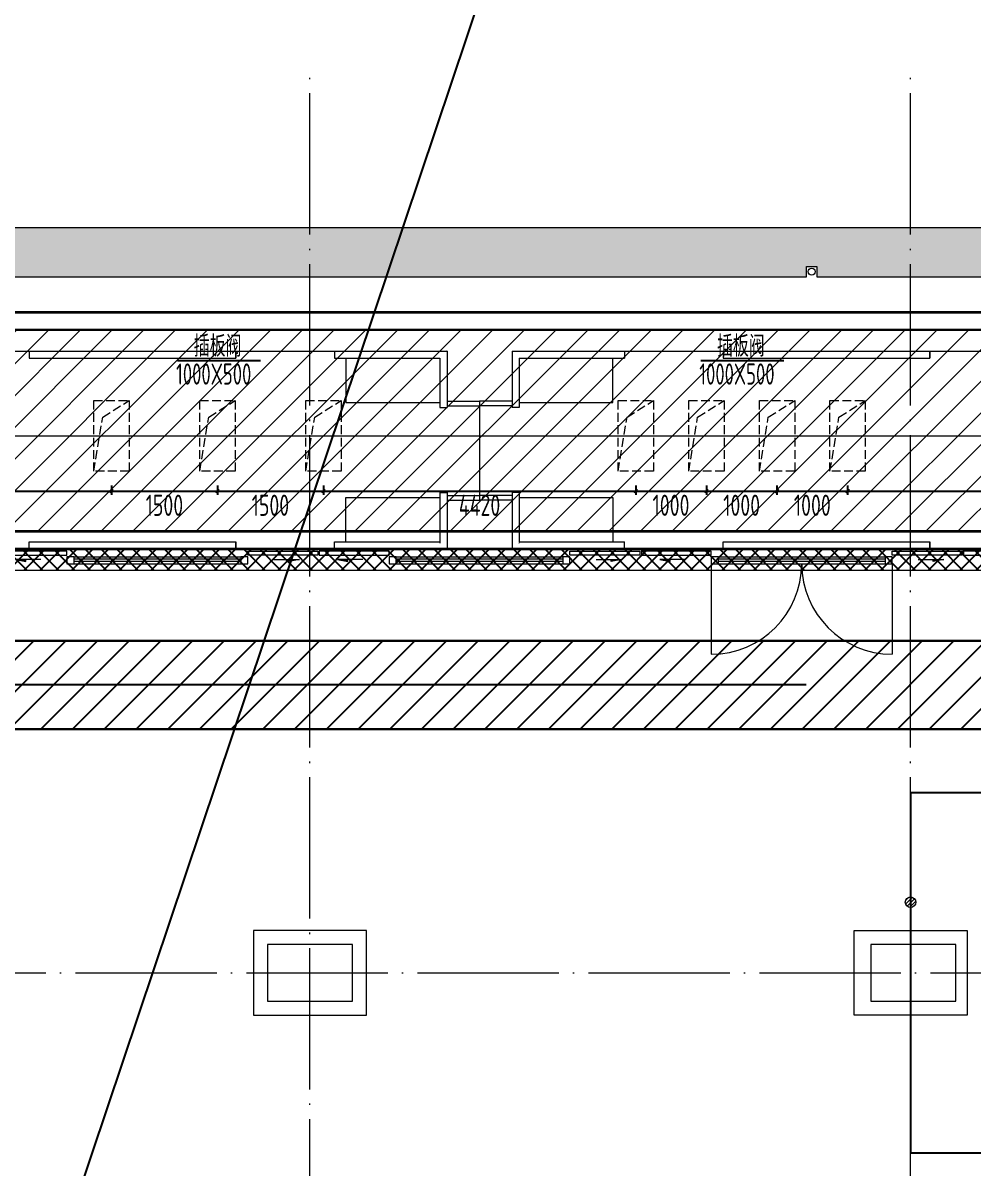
# Model space of a CAD drawing. Extents: x 4 to 13611208, y -605838 to 574722.
# Drawn here: x 13321834 to 13335282, y -11724 to 4485 of the extents above; entities that cross this region are included whole.
import ezdxf

# ---------------------------------------------------------------- set-up
doc = ezdxf.new("R2010")
doc.units = 0
doc.header["$LTSCALE"] = 1000
doc.header["$MEASUREMENT"] = 0
for name, pattern in [('_DASH', [0.6, 0.4, -0.2]), ('CENTER2', [28.575, 19.05, -3.175, 3.175, -3.175]), ('CONTINOUS', [0]), ('DASH', [0.35, 0.25, -0.1]), ('DOTE', [2.42, 2, -0.2, 0.02, -0.2])]:
    doc.linetypes.add(name, pattern=pattern)
doc.layers.add('0标记', color=1, linetype='Continuous', plot=False)
for name, color, linetype in [('DUCT-D-P中心线', 5, 'CENTER2'), ('DUCT-D-P标注', 7, 'Continuous'), ('DUCT-D-P管', 6, 'Continuous'), ('SDF-标注', 7, 'Continuous')]:
    doc.layers.add(name, color=color, linetype=linetype)
for name, color, linetype, lineweight in [('PSD', 8, 'Continuous', 5), ('SDF-风管', 3, 'Continuous', 20), ('STRAIN', 8, 'Continuous', 5), ('建筑底图', 8, 'Continuous', 13)]:
    doc.layers.add(name, color=color, linetype=linetype, lineweight=lineweight)
doc.styles.add('67', font='gbenor.shx', dxfattribs={"width": 0.7, "bigfont": 'hztxt.shx'})
doc.styles.add('du', font='gbenor.shx', dxfattribs={"width": 0.8, "bigfont": 'hztxt.shx'})
doc.dimstyles.new('67', dxfattribs={"dimscale": 100, "dimtxt": 3, "dimasz": 0.5, "dimexe": 0.5, "dimexo": 2, "dimgap": 0.5, "dimtad": 2, "dimdec": 0, "dimrnd": 5, "dimzin": 0, "dimdsep": 46, "dimtxsty": 'du', "dimblk": 'ARCHTICK', "dimcen": 0, "dimdle": 0.5, "dimclrd": 256, "dimclre": 256, "dimclrt": 256, "dimazin": 0, "dimtfac": 1, "dimtdec": 0, "dimtix": 1, "dimtmove": 2, "dimatfit": 3, "dimfxl": 100, "dimtolj": 1, "dimtzin": 0, "dimlwd": -1, "dimlwe": -1, "dimarcsym": 0})
pattern_1 = [(45, (-753263.78, -1134969.75), (-33.6759605, 33.6759605), [])]

# ---------------------------------------------------------------- blocks, each defined once
blk = doc.blocks.new('A$C6AAC3FDD')
at = {"layer": 'STRAIN'}
for p, q in [((1311, 2800), (23940, 2800)), ((18025, 2800), (18025, 2700)), ((20950, 2800), (20950, 2700)), ((20950, 2700), (20950, 2800)), ((22350, 2800), (22350, 2700)), ((23941, 2799), (23940, 2800)), ((23941, 2799), (23941, 2000)), ((24861, 2800), (46741, 2800)), ((24861, 2800), (24861, 2000)), ((26451, 2800), (26451, 2700)), ((27851, 2800), (27851, 2700)), ((30776, 2700), (30776, 2800)), ((30776, 2800), (30776, 2700)), ((18025, 2700), (20950, 2700)), ((22350, 2700), (23841, 2700)), ((22509, 2700), (22509, 2073)), ((23840, 2700), (23841, 2699)), ((23840, 2700), (23841, 2699)), ((23841, 2700), (23841, 2000)), ((24961, 2700), (26451, 2700)), ((24961, 2700), (24961, 2699)), ((24961, 2699), (24961, 2000)), ((26287, 2073), (26287, 2700)), ((27851, 2700), (30776, 2700)), ((22509, 2073), (23841, 2073)), ((23841, 2000), (23941, 2000)), ((23941, 2093), (24401, 2093)), ((23941, 2026), (24401, 2026)), ((24861, 2093), (24401, 2093)), ((24401, 2093), (24401, 691)), ((24401, 2093), (24401, 691)), ((24401, 2093), (24401, 691)), ((24401, 2093), (24401, 691)), ((24861, 2026), (24401, 2026)), ((24961, 2000), (24861, 2000)), ((24961, 2073), (26287, 2073)), ((26287, 2073), (26286, 2073)), ((22509, 727), (23841, 727)), ((22509, 100), (22509, 727)), ((23841, 800), (23841, 84)), ((23841, 800), (23941, 800)), ((23941, 800), (23941, 0)), ((23941, 758), (24401, 758)), ((23941, 691), (24401, 691)), ((24861, 758), (24401, 758)), ((24861, 691), (24401, 691)), ((24861, 800), (24861, 0)), ((24961, 800), (24861, 800)), ((24961, 800), (24961, 100)), ((24961, 727), (26287, 727)), ((26287, 727), (26286, 727)), ((26287, 727), (26287, 100)), ((18025, 100), (20950, 100)), ((18025, 0), (18025, 100)), ((20950, 0), (20950, 100)), ((20950, 100), (20950, 0)), ((22350, 100), (23841, 100)), ((22350, 0), (22350, 100)), ((24961, 100), (26451, 100)), ((24961, 100), (24961, 100)), ((24961, 84), (24961, 85)), ((26451, 0), (26451, 100)), ((27851, 100), (30776, 100)), ((27851, 0), (27851, 100)), ((30776, 100), (30776, 0)), ((30776, 0), (30776, 100)), ((1311, 0), (23941, 0)), ((24861, 0), (46741, 0))]:
    blk.add_line(p, q, dxfattribs=at)
blk = doc.blocks.new('新块')
at = {"layer": 'PSD', "color": 8}
for p, q in [((-1630, 60), (-1270, 60)), ((-1270, 60), (-1418, 34)), ((-1418, 34), (-1418, 60)), ((-730, 60), (-582, 34)), ((-370, 60), (-730, 60)), ((-582, 34), (-582, 60))]:
    blk.add_line(p, q, dxfattribs=at)
for points in [[(-2000, 180), (-1010, 180), (-1010, 120), (-2000, 120)], [(0, 180), (-990, 180), (-990, 120), (0, 120)]]:
    blk.add_lwpolyline(points, close=True, dxfattribs=at)
for points in [[(-1418, 34), (-1418, 60), (-1270, 60)], [(-582, 34), (-582, 60), (-730, 60)]]:
    blk.add_solid(points, dxfattribs=at)
blk = doc.blocks.new('PSD')
at = {"layer": 'PSD', "color": 8}
for p, q in [((19643, 4268), (22002, 4268)), ((22002, 4235), (19643, 4235)), ((24203, 4268), (26562, 4268)), ((26562, 4235), (24203, 4235)), ((28763, 4268), (31122, 4268)), ((31122, 4235), (28763, 4235)), ((22002, 4201), (19643, 4201)), ((19643, 4168), (22002, 4168)), ((26562, 4201), (24203, 4201)), ((24203, 4168), (26562, 4168)), ((28662, 4168), (28662, 2888)), ((31122, 4201), (28763, 4201)), ((28763, 4168), (31122, 4168)), ((31222, 4168), (31222, 2888))]:
    blk.add_line(p, q, dxfattribs=at)
for points in [[(19542, 4168), (19643, 4168), (19643, 4268), (19542, 4268)], [(22002, 4168), (22102, 4168), (22102, 4268), (22002, 4268)], [(24102, 4168), (24203, 4168), (24203, 4268), (24102, 4268)], [(26562, 4168), (26662, 4168), (26662, 4268), (26562, 4268)], [(28662, 4168), (28763, 4168), (28763, 4268), (28662, 4268)], [(31122, 4168), (31222, 4168), (31222, 4268), (31122, 4268)]]:
    blk.add_lwpolyline(points, close=True, dxfattribs=at)
for centre, start, end in [((28662, 4168), 270, 0), ((31222, 4168), 180, 270)]:
    blk.add_arc(centre, 1280, start, end, dxfattribs=at)
at = {"color": 8}
for p in [(19542, 4168), (24102, 4168), (28662, 4168), (33222, 4168)]:
    blk.add_blockref('新块', p, dxfattribs=at)
blk = doc.blocks.new('王家畈站给排水平面图20120703-地漏')
at = {"ltscale": 10}
h = blk.add_hatch(dxfattribs=at)
h.set_pattern_fill('ANSI31', color=256, scale=15, style=0)
h.set_pattern_definition(pattern_1)
h.paths.add_polyline_path([(100, 0, 1), (-100, 0, 1)])
blk.add_circle((0, 0), 100)
blk = doc.blocks.new('光谷四路给排水孔洞20150518-地漏')
at = {"ltscale": 10}
h = blk.add_hatch(dxfattribs=at)
h.set_pattern_fill('ANSI31', color=256, scale=15, style=0)
h.set_pattern_definition(pattern_1)
h.paths.add_polyline_path([(100, 0, 1), (-100, 0, 1)])
blk.add_circle((0, 0), 100)
blk = doc.blocks.new('_FZH')
blk.add_lwpolyline([(-0.5, -0.5), (0.5, -0.5), (0.5, 0.5), (-0.5, 0.5)], close=True)
blk = doc.blocks.new('_ArchTick')
at = {"color": 0, "linetype": 'ByBlock', "const_width": 0.4}
blk.add_lwpolyline([(-0.5, -0.5), (0.5, 0.5)], dxfattribs=at)
blk = doc.blocks.new('*D557')
at = {"layer": 'SDF-标注', "ltscale": 0.5, "transparency": 16777216}
for p, q in [((13310707, -2060), (13310707, -2192)), ((13323087, -2060), (13323087, -2192)), ((13310657, -2142), (13323137, -2142))]:
    blk.add_line(p, q, dxfattribs=at)
at = {"layer": 'SDF-标注', "ltscale": 0.5, "transparency": 16777216, "xscale": 50, "yscale": 50, "zscale": 50, "rotation": 180}
blk.add_blockref('_ArchTick', (13310707, -2142), dxfattribs=at)
at = {"layer": 'SDF-标注', "ltscale": 0.5, "transparency": 16777216, "xscale": 50, "yscale": 50, "zscale": 50}
blk.add_blockref('_ArchTick', (13323087, -2142), dxfattribs=at)
at = {"layer": 'SDF-标注', "ltscale": 0.5, "transparency": 16777216, "insert": (13316897, -2342), "char_height": 300, "attachment_point": 5, "style": 'du'}
blk.add_mtext('\\A1;12380', dxfattribs=at)
blk = doc.blocks.new('*D558')
at = {"layer": 'SDF-标注', "ltscale": 0.5, "transparency": 16777216}
for p, q in [((13323087, -2060), (13323087, -2192)), ((13324587, -2060), (13324587, -2192)), ((13323037, -2142), (13324637, -2142))]:
    blk.add_line(p, q, dxfattribs=at)
at = {"layer": 'SDF-标注', "ltscale": 0.5, "transparency": 16777216, "xscale": 50, "yscale": 50, "zscale": 50, "rotation": 180}
blk.add_blockref('_ArchTick', (13323087, -2142), dxfattribs=at)
at = {"layer": 'SDF-标注', "ltscale": 0.5, "transparency": 16777216, "xscale": 50, "yscale": 50, "zscale": 50}
blk.add_blockref('_ArchTick', (13324587, -2142), dxfattribs=at)
at = {"layer": 'SDF-标注', "ltscale": 0.5, "transparency": 16777216, "insert": (13323837, -2342), "char_height": 300, "attachment_point": 5, "style": 'du'}
blk.add_mtext('\\A1;1500', dxfattribs=at)
blk = doc.blocks.new('*D559')
at = {"layer": 'SDF-标注', "ltscale": 0.5, "transparency": 16777216}
for p, q in [((13324587, -2060), (13324587, -2192)), ((13326087, -2060), (13326087, -2192)), ((13324537, -2142), (13326137, -2142))]:
    blk.add_line(p, q, dxfattribs=at)
at = {"layer": 'SDF-标注', "ltscale": 0.5, "transparency": 16777216, "xscale": 50, "yscale": 50, "zscale": 50, "rotation": 180}
blk.add_blockref('_ArchTick', (13324587, -2142), dxfattribs=at)
at = {"layer": 'SDF-标注', "ltscale": 0.5, "transparency": 16777216, "xscale": 50, "yscale": 50, "zscale": 50}
blk.add_blockref('_ArchTick', (13326087, -2142), dxfattribs=at)
at = {"layer": 'SDF-标注', "ltscale": 0.5, "transparency": 16777216, "insert": (13325337, -2342), "char_height": 300, "attachment_point": 5, "style": 'du'}
blk.add_mtext('\\A1;1500', dxfattribs=at)
blk = doc.blocks.new('*D560')
at = {"layer": 'SDF-标注', "ltscale": 0.5, "transparency": 16777216}
for p, q in [((13326087, -2060), (13326087, -2192)), ((13330507, -2060), (13330507, -2192)), ((13326037, -2142), (13330557, -2142))]:
    blk.add_line(p, q, dxfattribs=at)
at = {"layer": 'SDF-标注', "ltscale": 0.5, "transparency": 16777216, "xscale": 50, "yscale": 50, "zscale": 50, "rotation": 180}
blk.add_blockref('_ArchTick', (13326087, -2142), dxfattribs=at)
at = {"layer": 'SDF-标注', "ltscale": 0.5, "transparency": 16777216, "xscale": 50, "yscale": 50, "zscale": 50}
blk.add_blockref('_ArchTick', (13330507, -2142), dxfattribs=at)
at = {"layer": 'SDF-标注', "ltscale": 0.5, "transparency": 16777216, "insert": (13328297, -2342), "char_height": 300, "attachment_point": 5, "style": 'du'}
blk.add_mtext('\\A1;4420', dxfattribs=at)
blk = doc.blocks.new('*D561')
at = {"layer": 'SDF-标注', "ltscale": 0.5, "transparency": 16777216}
for p, q in [((13330507, -2060), (13330507, -2192)), ((13331507, -2060), (13331507, -2192)), ((13330457, -2142), (13331557, -2142))]:
    blk.add_line(p, q, dxfattribs=at)
at = {"layer": 'SDF-标注', "ltscale": 0.5, "transparency": 16777216, "xscale": 50, "yscale": 50, "zscale": 50, "rotation": 180}
blk.add_blockref('_ArchTick', (13330507, -2142), dxfattribs=at)
at = {"layer": 'SDF-标注', "ltscale": 0.5, "transparency": 16777216, "xscale": 50, "yscale": 50, "zscale": 50}
blk.add_blockref('_ArchTick', (13331507, -2142), dxfattribs=at)
at = {"layer": 'SDF-标注', "ltscale": 0.5, "transparency": 16777216, "insert": (13331007, -2342), "char_height": 300, "attachment_point": 5, "style": 'du'}
blk.add_mtext('\\A1;1000', dxfattribs=at)
blk = doc.blocks.new('*D562')
at = {"layer": 'SDF-标注', "ltscale": 0.5, "transparency": 16777216}
for p, q in [((13331507, -2060), (13331507, -2192)), ((13332507, -2060), (13332507, -2192)), ((13331457, -2142), (13332557, -2142))]:
    blk.add_line(p, q, dxfattribs=at)
at = {"layer": 'SDF-标注', "ltscale": 0.5, "transparency": 16777216, "xscale": 50, "yscale": 50, "zscale": 50, "rotation": 180}
blk.add_blockref('_ArchTick', (13331507, -2142), dxfattribs=at)
at = {"layer": 'SDF-标注', "ltscale": 0.5, "transparency": 16777216, "xscale": 50, "yscale": 50, "zscale": 50}
blk.add_blockref('_ArchTick', (13332507, -2142), dxfattribs=at)
at = {"layer": 'SDF-标注', "ltscale": 0.5, "transparency": 16777216, "insert": (13332007, -2342), "char_height": 300, "attachment_point": 5, "style": 'du'}
blk.add_mtext('\\A1;1000', dxfattribs=at)
blk = doc.blocks.new('*D563')
at = {"layer": 'SDF-标注', "ltscale": 0.5, "transparency": 16777216}
for p, q in [((13332507, -2060), (13332507, -2192)), ((13333507, -2060), (13333507, -2192)), ((13332457, -2142), (13333557, -2142))]:
    blk.add_line(p, q, dxfattribs=at)
at = {"layer": 'SDF-标注', "ltscale": 0.5, "transparency": 16777216, "xscale": 50, "yscale": 50, "zscale": 50, "rotation": 180}
blk.add_blockref('_ArchTick', (13332507, -2142), dxfattribs=at)
at = {"layer": 'SDF-标注', "ltscale": 0.5, "transparency": 16777216, "xscale": 50, "yscale": 50, "zscale": 50}
blk.add_blockref('_ArchTick', (13333507, -2142), dxfattribs=at)
at = {"layer": 'SDF-标注', "ltscale": 0.5, "transparency": 16777216, "insert": (13333007, -2342), "char_height": 300, "attachment_point": 5, "style": 'du'}
blk.add_mtext('\\A1;1000', dxfattribs=at)
blk = doc.blocks.new('*D564')
at = {"layer": 'SDF-标注', "ltscale": 0.5, "transparency": 16777216}
for p, q in [((13333507, -2060), (13333507, -2192)), ((13345887, -2060), (13345887, -2192)), ((13333457, -2142), (13345937, -2142))]:
    blk.add_line(p, q, dxfattribs=at)
at = {"layer": 'SDF-标注', "ltscale": 0.5, "transparency": 16777216, "xscale": 50, "yscale": 50, "zscale": 50, "rotation": 180}
blk.add_blockref('_ArchTick', (13333507, -2142), dxfattribs=at)
at = {"layer": 'SDF-标注', "ltscale": 0.5, "transparency": 16777216, "xscale": 50, "yscale": 50, "zscale": 50}
blk.add_blockref('_ArchTick', (13345887, -2142), dxfattribs=at)
at = {"layer": 'SDF-标注', "ltscale": 0.5, "transparency": 16777216, "insert": (13339697, -2342), "char_height": 300, "attachment_point": 5, "style": 'du'}
blk.add_mtext('\\A1;12380', dxfattribs=at)
blk = doc.blocks.new('A$C321F08AF')
at = {"layer": '建筑底图', "color": 0, "linetype": 'DASH', "ltscale": 0.5}
for points in [[(-50560, -2450), (-50560, -3450), (-51060, -3450), (-51060, -2450)], [(-49060, -2450), (-49060, -3450), (-49560, -3450), (-49560, -2450)], [(-47560, -2450), (-47560, -3450), (-48060, -3450), (-48060, -2450)], [(-43140, -2450), (-43140, -3450), (-43640, -3450), (-43640, -2450)], [(-42140, -2450), (-42140, -3450), (-42640, -3450), (-42640, -2450)], [(-41140, -2450), (-41140, -3450), (-41640, -3450), (-41640, -2450)], [(-40140, -2450), (-40140, -3450), (-40640, -3450), (-40640, -2450)]]:
    blk.add_lwpolyline(points, close=True, dxfattribs=at)
for points in [[(-51060, -3450), (-50933, -2686), (-50560, -2450)], [(-49560, -3450), (-49433, -2686), (-49060, -2450)], [(-48060, -3450), (-47933, -2686), (-47560, -2450)], [(-43640, -3450), (-43513, -2686), (-43140, -2450)], [(-42640, -3450), (-42513, -2686), (-42140, -2450)], [(-41640, -3450), (-41513, -2686), (-41140, -2450)], [(-40640, -3450), (-40513, -2686), (-40140, -2450)]]:
    blk.add_lwpolyline(points, dxfattribs=at)

msp = doc.modelspace()

# ---------------------------------------------------------------- hatches: boundary and pattern name
at = {"layer": 'DUCT-D-P管'}
h = msp.add_hatch(dxfattribs=at)
h.set_pattern_fill('ANSI31', color=8, scale=200)
h.set_pattern_definition([(45, (0, 0), (-224.506403, 224.506403), [])])
h.paths.add_polyline_path([(13361497.1, -4260.3), (13308997.1, -4260.3), (13308997.1, -5510.3), (13361497.1, -5510.3)])
at = {"layer": '建筑底图'}
h = msp.add_hatch(dxfattribs=at)
h.set_pattern_fill('钢筋混凝土', color=8, scale=100, style=0)
h.set_pattern_definition([(45, (793255.26, 9e-08), (-176.7766953, 176.7766953), []), (50, (793255.26, 9e-08), (717.260183, -62.752135), [75, -825]), (355, (793255.26, 9e-08), (-138.751334, 752.192134), [60, -660]), (100.4514, (793315, -5.2), (578.50938, 689.439542), [63.74019, -701.14211]), (46.1842, (793255.26, 200), (1067.24105, -165.519014), [112.5, -1237.5]), (96.6356, (793344.2, 186.2), (934.662706, 974.11787), [95.61029, -1051.713]), (351.1842, (793255.3, 200), (934.661945, 974.1186), [90, -990]), (21, (793355.26, 150), (596.907052, -402.61889), [75, -825]), (326, (793355.26, 150), (243.31533, 725.150045), [60, -660]), (71.4514, (793405, 116.45), (840.22263, 322.530497), [63.74019, -701.14211]), (37.5, (793255.26, 9e-08), (12.1598553, 332.893854), [0, -652, 0, -670, 0, -662.5]), (7.5, (793255.26, 9e-08), (263.069537, 394.411712), [0, -382, 0, -637, 0, -252.5]), (327.5, (793032.26, 9e-08), (533.822436, -22.554872), [0, -250, 0, -780, 0, -1035]), (317.5, (792932.26, 9e-08), (583.18617, 100.104982), [0, -325, 0, -518, 0, -735])])
h.paths.add_polyline_path([(13122497.4, -13710.3), (13121697.4, -13710.3), (13121697.4, -15460.3), (13121787.4, -17303.4), (13122586.5, -17265.7), (13122497.4, -15440.7)])
h.paths.add_polyline_path([(13121697.4, -4210.3), (13122497.4, -4210.3), (13122497.4, -2478.9), (13122573.5, -843.5), (13121774.4, -806.3), (13121697.4, -2460.3)])
h.paths.add_polyline_path([(13168947.4, -21010.3), (13168947.4, -21710.3), (13207597.4, -21710.3), (13207597.4, -20160.3), (13281197.4, -20160.3), (13281197.4, -19460.3), (13206897.4, -19460.3), (13206897.4, -21010.3)])
h.paths.add_polyline_path([(13168947.4, 3789.7), (13168947.4, 3089.7), (13206897.4, 3089.7), (13206897.4, 1539.7), (13281197.4, 1539.7), (13281197.4, 2239.7), (13207597.4, 2239.7), (13207597.4, 3789.7)])
h.paths.add_polyline_path([(13473697.4, -4551.4), (13472897.4, -4551.4), (13472897.4, -13160.3), (13473697.4, -13160.3)])
h.paths.add_polyline_path([(13473697.4, 2261.9), (13472897.4, 2261.9), (13472897.4, 2248.6), (13473697.4, 2248.6)])
h.paths.add_polyline_path([(13354022.4, 889.7), (13354022.4, 1039.7), (13354172.4, 1039.7), (13354172.4, 889.7), (13376672.4, 889.7), (13376672.4, 1039.7), (13376822.4, 1039.7), (13376822.4, 889.7), (13398547.4, 889.7), (13398547.4, 1039.7), (13398697.4, 1039.7), (13398697.4, 889.7), (13422497.4, 889.7), (13422497.4, 1089.7), (13453297.4, 1089.7), (13453297.4, 1789.7), (13421797.4, 1789.7), (13421797.4, 1589.7), (13349146.3, 1589.7), (13349146.3, 889.7)])
h.paths.add_polyline_path([(13332922.4, 889.7), (13332922.4, 1039.7), (13333072.4, 1039.7), (13333072.4, 889.7), (13349146.3, 889.7), (13349146.3, 1589.7), (13311597.4, 1589.7), (13311597.4, 889.7)])
h.paths.add_polyline_path([(13332922.4, -18960.3), (13332922.4, -18810.3), (13311597.4, -18810.3), (13311597.4, -19510.3), (13349146.3, -19510.3), (13349146.3, -18810.3), (13333072.4, -18810.3), (13333072.4, -18960.3)])
h.paths.add_polyline_path([(13376672.4, -18960.3), (13376672.4, -18810.3), (13354172.4, -18810.3), (13354172.4, -18960.3), (13354022.4, -18960.3), (13354022.4, -18810.3), (13349146.3, -18810.3), (13349146.3, -19510.3), (13438197.4, -19510.3), (13438197.4, -19710.3), (13453297.4, -19710.3), (13453297.4, -19010.3), (13438897.4, -19010.3), (13438897.4, -18810.3), (13436422.6, -18810.3), (13436422.6, -18960.3), (13436272.6, -18960.3), (13436272.6, -18810.3), (13433472, -18810.3), (13433472, -18960.3), (13433322, -18960.3), (13433322, -18810.3), (13430973.4, -18810.3), (13430973.4, -18960.3), (13430823.4, -18960.3), (13430823.4, -18810.3), (13420572.4, -18810.3), (13420572.4, -18960.3), (13420422.4, -18960.3), (13420422.4, -18810.3), (13376822.4, -18810.3), (13376822.4, -18960.3)])
at = {"layer": '建筑底图', "linetype": 'DASH'}
h = msp.add_hatch(dxfattribs=at)
h.set_pattern_fill('ANSI31', color=8, scale=200, style=0)
h.set_pattern_definition([(45, (793255.26, 9e-08), (-224.506403, 224.506403), [])])
h.paths.add_polyline_path([(13310147.4, 139.7), (13455372.4, 139.7), (13455372.4, -2710.3), (13310147.4, -2710.3)])
h = msp.add_hatch(dxfattribs=at)
h.set_pattern_fill('ANSI31', color=8, scale=200, style=0)
h.set_pattern_definition([(45, (793255.26, 9e-08), (-224.506403, 224.506403), [])])
h.paths.add_polyline_path([(13310147.4, 139.7), (13455372.4, 139.7), (13455372.4, -2710.3), (13310147.4, -2710.3)])
at = {"layer": '建筑底图', "lineweight": -3}
h = msp.add_hatch(dxfattribs=at)
h.set_pattern_fill('ANSI37', color=8, scale=100, style=0)
h.set_pattern_definition([(45, (15148904.22, -89453.28), (-112.253202, 112.253202), []), (135, (15148904.22, -89453.28), (-112.253202, -112.253202), [])])
h.paths.add_polyline_path([(13305897.4, -5960.3), (13305897.4, -3260.3), (13441897.4, -3260.3), (13441897.4, -5960.3), (13442397.4, -5960.3), (13442397.4, -2960.3), (13305397.4, -2960.3), (13305397.4, -5974.8)])

# ---------------------------------------------------------------- linework, layer by layer
at = {"layer": '0标记'}
msp.add_lwpolyline([(13317397.4, -1360.3), (13336982.8, 30702.4), (13321697.3, -14835.2)], dxfattribs=at)
at = {"layer": 'DUCT-D-P中心线'}
msp.add_line((13361497.1, -4885.3), (13308997.1, -4885.3), dxfattribs=at)
at = {"layer": 'DUCT-D-P标注', "linetype": '_DASH', "ltscale": 10, "const_width": 30}
msp.add_lwpolyline([(13354557.4, -11510.3), (13334397.4, -11510.3), (13334397.4, -6410.3), (13354557.4, -6410.3)], close=True, dxfattribs=at)
at = {"layer": 'DUCT-D-P管', "const_width": 35}
for points in [[(13361497.1, -4260.3), (13308997.1, -4260.3)], [(13312554.5, -5510.3), (13361497.1, -5510.3)]]:
    msp.add_lwpolyline(points, dxfattribs=at)
at = {"layer": 'SDF-标注', "ltscale": 0.5}
for p, q in [((13324023.1, -293.7), (13325198.4, -293.7)), ((13331428.7, -293.7), (13332604, -293.7))]:
    msp.add_line(p, q, dxfattribs=at)
at = {"layer": 'SDF-风管', "const_width": 35}
for points, elevation in [([(13455221.7, -2960.3), (13455622.1, -2960.3), (13455622.1, 389.7), (13310397.1, 389.7), (13310397.1, 1039.7), (13270747.1, 1039.7), (13270747.1, -2960.3)], 8250), ([(13321547.3, -2710.3), (13426247.5, -2710.3)], 4115)]:
    msp.add_lwpolyline(points, dxfattribs=dict(at, elevation=elevation))
for points in [[(13455372.1, -2710.3), (13455372.1, 139.7), (13310147.1, 139.7), (13310147.1, 789.7), (13270997.1, 789.7), (13270997.1, -2710.3), (13272122.1, -2710.3)], [(13321547.3, -2960.3), (13426247.5, -2960.3)]]:
    msp.add_lwpolyline(points, dxfattribs=at)
at = {"layer": '建筑底图', "color": 8, "linetype": 'DOTE'}
for p, q in [((13325897.4, -22710.3), (13325897.4, 3889.7)), ((13334397.4, -22710.3), (13334397.4, 3889.7)), ((13119297.4, 889.7), (13332922.4, 889.7)), ((13333072.4, 889.7), (13354022.4, 889.7)), ((13119297.4, -8960.3), (13476260, -8960.3))]:
    msp.add_line(p, q, dxfattribs=at)
at = {"layer": '建筑底图', "color": 8}
for p, q in [((13311597.4, 1589.7), (13421797.4, 1589.7)), ((13310897.4, 889.7), (13332922.4, 889.7)), ((13333072.4, 889.7), (13354022.4, 889.7)), ((13303897.4, -2960.3), (13443897.4, -2960.3)), ((13334397.4, -11510.3), (13334397.4, -6410.3)), ((13334397.4, -6410.3), (13354557.4, -6410.3)), ((13354557.4, -11510.3), (13334397.4, -11510.3))]:
    msp.add_line(p, q, dxfattribs=at)
at = {"layer": '建筑底图', "color": 8, "linetype": 'DASH'}
for p, q in [((13310397.4, 389.7), (13455622.4, 389.7)), ((13310147.4, 139.7), (13455372.4, 139.7)), ((13270997.4, -2710.3), (13455372.4, -2710.3)), ((13270997.4, -2960.3), (13455622.4, -2960.3))]:
    msp.add_line(p, q, dxfattribs=at)
at = {"layer": '建筑底图', "color": 8}
msp.add_lwpolyline([(13332922.4, 889.7), (13332922.4, 1039.7), (13333072.4, 1039.7), (13333072.4, 889.7)], dxfattribs=at)
at = {"layer": '建筑底图', "color": 8, "ltscale": 0.1, "flags": 128}
msp.add_lwpolyline([(13236690.1, -1350.1), (13237690.1, -1352.3), (13238690.1, -1354.1), (13239690.1, -1355.6), (13240690.1, -1356.9), (13241690.1, -1357.9), (13242690.1, -1358.7), (13243690.1, -1359.3), (13244690.1, -1359.7), (13245690.1, -1360), (13246690.1, -1360.1), (13247690.1, -1360.2), (13248690.1, -1360.3), (13249690.1, -1360.3), (13434274.3, -1360.3)], dxfattribs=at)
at = {"layer": '建筑底图', "color": 8}
for points in [[(13305897.4, -5960.3), (13305897.4, -3260.3), (13441897.4, -3260.3), (13441897.4, -5960.3), (13442397.4, -5960.3), (13442397.4, -2960.3), (13305397.4, -2960.3), (13305397.4, -5974.8)], [(13326697.4, -9560.3), (13326697.4, -8360.3), (13325097.4, -8360.3), (13325097.4, -9560.3)], [(13333597.4, -8360.3), (13335197.4, -8360.3), (13335197.4, -9560.3), (13333597.4, -9560.3)]]:
    msp.add_lwpolyline(points, close=True, dxfattribs=at)
msp.add_lwpolyline([(13334889.6, -7450.3, 0, 0, 0), (13339578.5, -7448.8, 80, 0, 0), (13339878.5, -7448.8, 0, 0, 0)], format="xyseb", dxfattribs=at)
msp.add_circle((13332997.4, 964.7), 50, dxfattribs=at)
at = {"layer": '建筑底图', "color": 8, "ltscale": 2}
msp.add_circle((13334397.5, -7960.8), 75, dxfattribs=at)
at = {"layer": '建筑底图', "color": 8, "linetype": 'CONTINOUS', "ltscale": 3.5}
msp.add_circle((13334397.5, -7960.8), 75, dxfattribs=at)

# ---------------------------------------------------------------- block references
at = {"layer": 'SDF-标注', "ltscale": 0.5}
msp.add_blockref('A$C321F08AF', (13373897.1, 1589.7), dxfattribs=at)
at = {"layer": '建筑底图', "color": 8, "ltscale": 10}
msp.add_blockref('A$C6AAC3FDD', (13303895.9, -2960.3), dxfattribs=at)
at = {"layer": '建筑底图', "color": 8}
msp.add_blockref('PSD', (13302915, -7338.4), dxfattribs=at)
at = {"layer": '建筑底图', "color": 8, "ltscale": 2, "xscale": 0.7499999999999998, "yscale": 0.7499999999999998, "zscale": 0.7499999999999998}
msp.add_blockref('王家畈站给排水平面图20120703-地漏', (13334397.5, -7960.8), dxfattribs=at)
at = {"layer": '建筑底图', "color": 8, "linetype": 'CONTINOUS', "ltscale": 3.5, "xscale": 0.7499999999999998, "yscale": 0.7499999999999998, "zscale": 0.7499999999999998}
msp.add_blockref('光谷四路给排水孔洞20150518-地漏', (13334397.5, -7960.8), dxfattribs=at)
at = {"layer": '建筑底图', "color": 8, "xscale": 800, "yscale": 1200, "zscale": 1200, "rotation": 270}
msp.add_blockref('_FZH', (13325897.4, -8960.3), dxfattribs=at)
at = {"layer": '建筑底图', "color": 8, "xscale": 1200, "yscale": 800, "zscale": 800}
msp.add_blockref('_FZH', (13334437.4, -8960.3), dxfattribs=at)

# ---------------------------------------------------------------- texts
at = {"layer": 'SDF-标注', "ltscale": 0.5, "style": '67', "width": 0.75}
for s, p in [('插板阀', (13324252.2, -239.8)), ('插板阀', (13331657.8, -239.8)), ('1000X500', (13324001.8, -634.5)), ('1000X500', (13331407.4, -634.5))]:
    msp.add_text(s, height=300, dxfattribs=at).set_placement(p)

# ---------------------------------------------------------------- dimensions: what is measured, and where the dimension line sits
at = {"layer": 'SDF-标注', "ltscale": 0.5}
for base, p1, p2, picture, middle in [((13323087.1, -2142.4), (13310707.1, -1860.3), (13323087.1, -1860.3), '*D557', (13316897.1, -2342.4)), ((13324587.1, -2142.4), (13323087.1, -1860.3), (13324587.1, -1860.3), '*D558', (13323837.1, -2342.4)), ((13326087.1, -2142.4), (13324587.1, -1860.3), (13326087.1, -1860.3), '*D559', (13325337.1, -2342.4)), ((13330507.1, -2142.4), (13326087.1, -1860.3), (13330507.1, -1860.3), '*D560', (13328297.1, -2342.4)), ((13331507.1, -2142.4), (13330507.1, -1860.3), (13331507.1, -1860.3), '*D561', (13331007.1, -2342.4)), ((13332507.1, -2142.4), (13331507.1, -1860.3), (13332507.1, -1860.3), '*D562', (13332007.1, -2342.4)), ((13333507.1, -2142.4), (13332507.1, -1860.3), (13333507.1, -1860.3), '*D563', (13333007.1, -2342.4)), ((13345887.1, -2142.4), (13333507.1, -1860.3), (13345887.1, -1860.3), '*D564', (13339697.1, -2342.4))]:
    dim = msp.add_linear_dim(base=base, p1=p1, p2=p2, dimstyle='67', dxfattribs=at)
    dim.commit()
    dim.dimension.update_dxf_attribs({"geometry": picture, "text_midpoint": middle})

doc.saveas('drawing.dxf')
